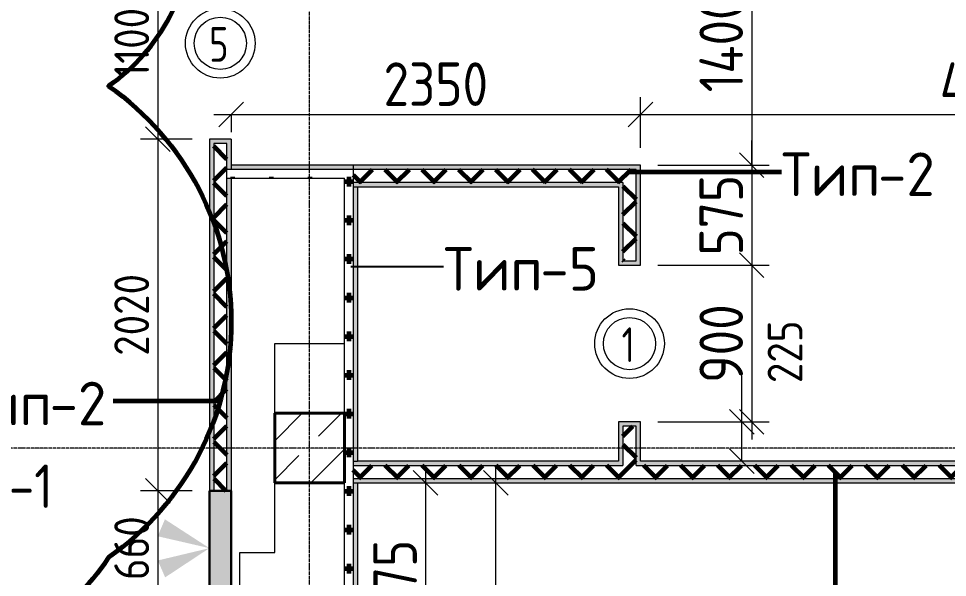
# Model space of a CAD drawing. Header units: millimetres. Extents: x -60946 to 138510, y -262288 to 24501.
# Drawn here: x -10862 to -5528, y -184567 to -181356 of the extents above; entities that cross this region are included whole.
import ezdxf

# ---------------------------------------------------------------- set-up
doc = ezdxf.new("R2010")
doc.units = ezdxf.units.MM
doc.linetypes.add('ADSK_Линия сетки', pattern=[25, 20, -2.5, 0, -2.5])
doc.linetypes.add('ADSK_Невидимые', pattern=[5, 3, -2])
for name, color, linetype, lineweight in [('2)Тип-2', 3, 'Continuous', 60), ('2)Тип-3', 7, 'Continuous', 60), ('2)Тип-5', 1, 'Continuous', 60), ('Марки', 7, 'Continuous', 20), ('Марки дверей', 7, 'Continuous', 20), ('Несущие колонны', 7, 'Continuous', 18), ('Обобщенные модели', 7, 'ADSK_Невидимые', 18), ('Оси', 7, 'Continuous', 9), ('Перекрытие', 7, 'Continuous', 18), ('Размеры', 7, 'Continuous', 9), ('Стены внутренние', 7, 'Continuous', 18), ('Стены штриховка', 7, 'Continuous', 9), ('Узлы', 7, 'Continuous', 18)]:
    doc.layers.add(name, color=color, linetype=linetype, lineweight=lineweight)
doc.styles.add('GOST Common_2', font='', dxfattribs={"width": 0.9, "height": 250})
doc.styles.add('GOST Common_3', font='', dxfattribs={"width": 0.9, "height": 200})
doc.styles.add('GOST Common_4', font='', dxfattribs={"height": 250})
doc.styles.add('GOST Common_B', font='', dxfattribs={"width": 0.8, "height": 200})
doc.styles.get('GOST Common_2').set_extended_font_data('GOST Common')
doc.styles.get('GOST Common_3').set_extended_font_data('GOST Common')
doc.styles.get('GOST Common_4').set_extended_font_data('GOST Common')
doc.styles.get('GOST Common_B').set_extended_font_data('GOST Common', bold=True)
doc.dimstyles.new('ADSK_Основной_2_0', dxfattribs={"dimscale": 304.8, "dimtxt": 201.142999, "dimasz": 0.463911, "dimexe": 0.328084, "dimexo": 0.328084, "dimgap": 0.164042, "dimtad": 1, "dimdec": 3, "dimrnd": 0.001, "dimdsep": 46, "dimtxsty": 'GOST Common_3', "dimblk1": 'OBLIQUE', "dimblk2": 'OBLIQUE', "dimsah": 1, "dimcen": 0.09, "dimdle": 0.328084, "dimazin": 2, "dimtfac": 1, "dimtdec": 4, "dimtix": 1, "dimtmove": 0, "dimatfit": 3, "dimfxl": 1, "dimtvp": 1, "dimtolj": 1, "dimtzin": 0, "dimlwd": 20, "dimlwe": 20, "dimarcsym": 2})
doc.dimstyles.new('ADSK_Основной_2_0_2', dxfattribs={"dimscale": 304.8, "dimtxt": 201.142999, "dimasz": 0.463911, "dimexe": 0.328084, "dimexo": 0.328084, "dimgap": 0.164042, "dimtad": 1, "dimdec": 3, "dimrnd": 0.001, "dimdsep": 46, "dimtxsty": 'GOST Common_3', "dimblk1": 'OBLIQUE', "dimblk2": 'OBLIQUE', "dimsah": 1, "dimcen": 0.09, "dimdle": 0.328084, "dimazin": 2, "dimtfac": 1, "dimtdec": 4, "dimtix": 1, "dimtmove": 0, "dimatfit": 3, "dimfxl": 1, "dimtvp": 1, "dimtolj": 1, "dimtzin": 0, "dimlwd": 20, "dimlwe": 20, "dimarcsym": 2})
doc.dimstyles.new('ADSK_Основной_2_0_3', dxfattribs={"dimscale": 304.8, "dimtxt": 201.142999, "dimasz": 0.463911, "dimexe": 0.328084, "dimexo": 0.328084, "dimgap": 0.164042, "dimtad": 1, "dimdec": 3, "dimrnd": 0.001, "dimdsep": 46, "dimtxsty": 'GOST Common_2', "dimblk1": 'OBLIQUE', "dimblk2": 'OBLIQUE', "dimsah": 1, "dimcen": 0.09, "dimdle": 0.328084, "dimazin": 2, "dimtfac": 1, "dimtdec": 4, "dimtix": 1, "dimtmove": 0, "dimatfit": 3, "dimfxl": 1, "dimtvp": 1, "dimtolj": 1, "dimtzin": 0, "dimlwd": 20, "dimlwe": 20, "dimarcsym": 2})
pattern_1 = [(45, (9.36, -198628.46), (-106.066, 106.066), []), (135, (9.36, -198628.46), (-106.066, -106.066), [])]
pattern_2 = [(0, (9.36, -198628.46), (111.125, 111.125), [55.562, -166.688]), (90, (37.14, -198656.24), (-111.125, 111.125), [55.562, -166.688])]

# ---------------------------------------------------------------- blocks, each defined once
blk = doc.blocks.new('ADSK_КолоннаЖБ_Прямоугольная - 400x400 мм-1807142-Кладочный план 4-го этажа')
at = {"layer": 'Несущие колонны', "lineweight": 40}
for p, q in [((-200, 200), (200, 200)), ((-200, -200), (-200, 200)), ((200, 200), (200, -200)), ((200, -200), (-200, -200))]:
    blk.add_line(p, q, dxfattribs=at)
blk = doc.blocks.new('ADSK_ОбобщеннаяМодель_ОтверстиеПрямоугольное_вСтене - О-1_ОВ_660х1260-4085612-Кладочный план 4-го этажа')
at = {"layer": 'Обобщенные модели'}
blk.add_hatch(color=256, dxfattribs=at).paths.add_polyline_path([(450.3, 62.5), (-209.7, 62.5), (-209.7, -62.5), (450.3, -62.5)])
at = {"layer": 'Узлы', "lineweight": 30}
for p, q in [((-209.7, -62.5), (-209.7, 62.5)), ((-209.7, 62.5), (450.3, 62.5)), ((450.3, 62.5), (450.3, -62.5)), ((450.3, -62.5), (-209.7, -62.5))]:
    blk.add_line(p, q, dxfattribs=at)
blk = doc.blocks.new('_Oblique')
at = {"color": 0, "linetype": 'ByBlock', "lineweight": -2}
blk.add_line((-0.5, -0.5), (0.5, 0.5), dxfattribs=at)
blk = doc.blocks.new('*D6178')
at = {"layer": 'Defpoints', "color": 0, "transparency": 16777216}
for p in [(-9765.6, -180948.5), (-10061.9, -182048.5), (-9765.6, -182048.5)]:
    blk.add_point(p, dxfattribs=at)
at = {"layer": 'Размеры', "color": 0, "lineweight": 20, "transparency": 16777216}
for p, q in [((-10061.9, -180848.5), (-10061.9, -182148.5)), ((-9865.6, -180948.5), (-10161.9, -180948.5)), ((-9865.6, -182048.5), (-10161.9, -182048.5))]:
    blk.add_line(p, q, dxfattribs=at)
at = {"layer": 'Размеры', "color": 0, "lineweight": 20, "transparency": 16777216, "xscale": 141.4, "yscale": 141.4, "zscale": 141.4}
for p, rotation in [((-10061.9, -180948.5), 90), ((-10061.9, -182048.5), 270)]:
    blk.add_blockref('_Oblique', p, dxfattribs=dict(at, rotation=rotation))
at = {"layer": 'Размеры', "color": 0, "lineweight": 9, "transparency": 16777216, "insert": (-10211.9, -181498.5), "char_height": 200, "width": 515.472, "attachment_point": 5, "rotation": 90, "style": 'GOST Common_3'}
blk.add_mtext('\\A1;1100', dxfattribs=at)
blk = doc.blocks.new('*D6179')
at = {"layer": 'Defpoints', "color": 0, "transparency": 16777216}
for p in [(-9765.6, -182048.5), (-10061.9, -184068.5), (-9765.6, -184068.5)]:
    blk.add_point(p, dxfattribs=at)
at = {"layer": 'Размеры', "color": 0, "lineweight": 20, "transparency": 16777216}
for p, q in [((-10061.9, -181948.5), (-10061.9, -184168.5)), ((-9865.6, -182048.5), (-10161.9, -182048.5)), ((-9865.6, -184068.5), (-10161.9, -184068.5))]:
    blk.add_line(p, q, dxfattribs=at)
at = {"layer": 'Размеры', "color": 0, "lineweight": 20, "transparency": 16777216, "xscale": 141.4, "yscale": 141.4, "zscale": 141.4}
for p, rotation in [((-10061.9, -182048.5), 90), ((-10061.9, -184068.5), 270)]:
    blk.add_blockref('_Oblique', p, dxfattribs=dict(at, rotation=rotation))
at = {"layer": 'Размеры', "color": 0, "lineweight": 9, "transparency": 16777216, "insert": (-10211.9, -183058.5), "char_height": 200, "width": 605.475, "attachment_point": 5, "rotation": 90, "style": 'GOST Common_3'}
blk.add_mtext('\\A1;2020', dxfattribs=at)
blk = doc.blocks.new('*D6180')
at = {"layer": 'Defpoints', "color": 0, "transparency": 16777216}
for p in [(-9765.6, -184068.5), (-10061.9, -184728.5), (-9765.6, -184728.5)]:
    blk.add_point(p, dxfattribs=at)
at = {"layer": 'Размеры', "color": 0, "lineweight": 20, "transparency": 16777216}
for p, q in [((-10061.9, -183968.5), (-10061.9, -184828.5)), ((-9865.6, -184068.5), (-10161.9, -184068.5)), ((-9865.6, -184728.5), (-10161.9, -184728.5))]:
    blk.add_line(p, q, dxfattribs=at)
at = {"layer": 'Размеры', "color": 0, "lineweight": 20, "transparency": 16777216, "xscale": 141.4, "yscale": 141.4, "zscale": 141.4}
for p, rotation in [((-10061.9, -184068.5), 90), ((-10061.9, -184728.5), 270)]:
    blk.add_blockref('_Oblique', p, dxfattribs=dict(at, rotation=rotation))
at = {"layer": 'Размеры', "color": 0, "lineweight": 9, "transparency": 16777216, "insert": (-10211.9, -184398.5), "char_height": 200, "width": 454.106, "attachment_point": 5, "rotation": 90, "style": 'GOST Common_3'}
blk.add_mtext('\\A1;660', dxfattribs=at)
blk = doc.blocks.new('*D6433')
at = {"layer": 'Defpoints', "color": 0, "transparency": 16777216}
for p in [(-9640.6, -181808.1), (-7290.6, -181908.1), (-7290.6, -182198.5)]:
    blk.add_point(p, dxfattribs=at)
at = {"layer": 'Размеры', "color": 0, "lineweight": 20, "transparency": 16777216}
for p, q in [((-7290.6, -182098.5), (-7290.6, -181808.1)), ((-9740.6, -181908.1), (-7190.6, -181908.1)), ((-9640.6, -181908.1), (-9640.6, -182008.1))]:
    blk.add_line(p, q, dxfattribs=at)
at = {"layer": 'Размеры', "color": 0, "lineweight": 20, "transparency": 16777216, "xscale": 141.4, "yscale": 141.4, "zscale": 141.4, "rotation": 180}
blk.add_blockref('_Oblique', (-9640.6, -181908.1), dxfattribs=at)
at = {"layer": 'Размеры', "color": 0, "lineweight": 20, "transparency": 16777216, "xscale": 141.4, "yscale": 141.4, "zscale": 141.4}
blk.add_blockref('_Oblique', (-7290.6, -181908.1), dxfattribs=at)
at = {"layer": 'Размеры', "color": 0, "lineweight": 9, "transparency": 16777216, "insert": (-8465.6, -181733.1), "char_height": 250, "width": 605.475, "attachment_point": 5, "style": 'GOST Common_2'}
blk.add_mtext('\\A1;2350', dxfattribs=at)
blk = doc.blocks.new('*D6434')
at = {"layer": 'Defpoints', "color": 0, "transparency": 16777216}
for p in [(-3240.6, -181808.1), (-3240.6, -181908.1), (-7290.6, -182198.5)]:
    blk.add_point(p, dxfattribs=at)
at = {"layer": 'Размеры', "color": 0, "lineweight": 20, "transparency": 16777216}
for p, q in [((-7290.6, -182098.5), (-7290.6, -181808.1)), ((-7390.6, -181908.1), (-3140.6, -181908.1)), ((-3240.6, -181908.1), (-3240.6, -182008.1))]:
    blk.add_line(p, q, dxfattribs=at)
at = {"layer": 'Размеры', "color": 0, "lineweight": 20, "transparency": 16777216, "xscale": 141.4, "yscale": 141.4, "zscale": 141.4, "rotation": 180}
blk.add_blockref('_Oblique', (-7290.6, -181908.1), dxfattribs=at)
at = {"layer": 'Размеры', "color": 0, "lineweight": 20, "transparency": 16777216, "xscale": 141.4, "yscale": 141.4, "zscale": 141.4}
blk.add_blockref('_Oblique', (-3240.6, -181908.1), dxfattribs=at)
at = {"layer": 'Размеры', "color": 0, "lineweight": 9, "transparency": 16777216, "insert": (-5265.6, -181733.1), "char_height": 250, "width": 625.93, "attachment_point": 5, "style": 'GOST Common_2'}
blk.add_mtext('\\A1;4050', dxfattribs=at)
blk = doc.blocks.new('*D6435')
at = {"layer": 'Defpoints', "color": 0, "transparency": 16777216}
for p in [(-6551.6, -180798.5), (-7290.6, -182198.5), (-6651.6, -182198.5)]:
    blk.add_point(p, dxfattribs=at)
at = {"layer": 'Размеры', "color": 0, "lineweight": 20, "transparency": 16777216}
for p, q in [((-6651.6, -180698.5), (-6651.6, -182298.5)), ((-6651.6, -180798.5), (-6751.6, -180798.5)), ((-7190.6, -182198.5), (-6551.6, -182198.5))]:
    blk.add_line(p, q, dxfattribs=at)
at = {"layer": 'Размеры', "color": 0, "lineweight": 20, "transparency": 16777216, "xscale": 141.4, "yscale": 141.4, "zscale": 141.4}
for p, rotation in [((-6651.6, -180798.5), 90), ((-6651.6, -182198.5), 270)]:
    blk.add_blockref('_Oblique', p, dxfattribs=dict(at, rotation=rotation))
at = {"layer": 'Размеры', "color": 0, "lineweight": 9, "transparency": 16777216, "insert": (-6826.6, -181498.5), "char_height": 250, "width": 580.928, "attachment_point": 5, "rotation": 90, "style": 'GOST Common_2'}
blk.add_mtext('\\A1;1400', dxfattribs=at)
blk = doc.blocks.new('*D6436')
at = {"layer": 'Defpoints', "color": 0, "transparency": 16777216}
for p in [(-7290.6, -182198.5), (-7290.6, -182773.5), (-6651.6, -182773.5)]:
    blk.add_point(p, dxfattribs=at)
at = {"layer": 'Размеры', "color": 0, "lineweight": 20, "transparency": 16777216}
for p, q in [((-6651.6, -182198.5), (-6651.6, -182057.1)), ((-7190.6, -182198.5), (-6551.6, -182198.5)), ((-6651.6, -182198.5), (-6651.6, -182773.5)), ((-7190.6, -182773.5), (-6551.6, -182773.5)), ((-6651.6, -182773.5), (-6651.6, -182914.9))]:
    blk.add_line(p, q, dxfattribs=at)
at = {"layer": 'Размеры', "color": 0, "lineweight": 20, "transparency": 16777216, "xscale": 141.4, "yscale": 141.4, "zscale": 141.4}
for p, rotation in [((-6651.6, -182198.5), 270), ((-6651.6, -182773.5), 90)]:
    blk.add_blockref('_Oblique', p, dxfattribs=dict(at, rotation=rotation))
at = {"layer": 'Размеры', "color": 0, "lineweight": 9, "transparency": 16777216, "insert": (-6826.6, -182486), "char_height": 250, "width": 454.106, "attachment_point": 5, "rotation": 90, "style": 'GOST Common_2'}
blk.add_mtext('\\A1;575', dxfattribs=at)
blk = doc.blocks.new('*D6208')
at = {"layer": 'Defpoints', "color": 0, "transparency": 16777216}
for p in [(-7290.6, -182773.5), (-7290.6, -183673.5), (-6651.6, -183673.5)]:
    blk.add_point(p, dxfattribs=at)
at = {"layer": 'Размеры', "color": 0, "lineweight": 20, "transparency": 16777216}
for p, q in [((-6651.6, -182673.5), (-6651.6, -183773.5)), ((-7190.6, -182773.5), (-6551.6, -182773.5)), ((-7190.6, -183673.5), (-6551.6, -183673.5))]:
    blk.add_line(p, q, dxfattribs=at)
at = {"layer": 'Размеры', "color": 0, "lineweight": 20, "transparency": 16777216, "xscale": 141.4, "yscale": 141.4, "zscale": 141.4}
for p, rotation in [((-6651.6, -182773.5), 90), ((-6651.6, -183673.5), 270)]:
    blk.add_blockref('_Oblique', p, dxfattribs=dict(at, rotation=rotation))
at = {"layer": 'Размеры', "color": 0, "lineweight": 9, "transparency": 16777216, "insert": (-6826.6, -183223.5), "char_height": 250, "width": 454.106, "attachment_point": 5, "rotation": 90, "style": 'GOST Common_2'}
blk.add_mtext('\\A1;900', dxfattribs=at)
blk = doc.blocks.new('*D6209')
at = {"layer": 'Defpoints', "color": 0, "transparency": 16777216}
for p in [(-7290.6, -183673.5), (-6708.2, -183898.5), (-6551.6, -183898.5)]:
    blk.add_point(p, dxfattribs=at)
at = {"layer": 'Размеры', "color": 0, "lineweight": 20, "transparency": 16777216}
for p, q in [((-6708.2, -183673.5), (-6708.2, -183406.7)), ((-6708.2, -183898.5), (-6708.2, -183573.5)), ((-7190.6, -183673.5), (-6608.2, -183673.5)), ((-6651.6, -183898.5), (-6808.2, -183898.5))]:
    blk.add_line(p, q, dxfattribs=at)
at = {"layer": 'Размеры', "color": 0, "lineweight": 20, "transparency": 16777216, "xscale": 141.4, "yscale": 141.4, "zscale": 141.4}
for p, rotation in [((-6708.2, -183673.5), 90), ((-6708.2, -183898.5), 270)]:
    blk.add_blockref('_Oblique', p, dxfattribs=dict(at, rotation=rotation))
at = {"layer": 'Размеры', "color": 0, "lineweight": 9, "transparency": 16777216, "insert": (-6560.1, -183450.5), "char_height": 200, "width": 454.106, "attachment_point": 1, "rotation": 90, "line_spacing_factor": 1.022761, "style": 'GOST Common_3'}
blk.add_mtext('\\A1;225', dxfattribs=at)
blk = doc.blocks.new('*D6213')
at = {"layer": 'Defpoints', "color": 0, "transparency": 16777216}
for p in [(-8221.4, -184023.5), (-8121.4, -184023.5), (-8915.6, -186643.5)]:
    blk.add_point(p, dxfattribs=at)
at = {"layer": 'Размеры', "color": 0, "lineweight": 20, "transparency": 16777216}
for p, q in [((-8121.4, -186743.5), (-8121.4, -183923.5)), ((-8121.4, -184023.5), (-8021.4, -184023.5)), ((-8815.6, -186643.5), (-8021.4, -186643.5))]:
    blk.add_line(p, q, dxfattribs=at)
at = {"layer": 'Размеры', "color": 0, "lineweight": 20, "transparency": 16777216, "xscale": 141.4, "yscale": 141.4, "zscale": 141.4}
for p, rotation in [((-8121.4, -184023.5), 90), ((-8121.4, -186643.5), 270)]:
    blk.add_blockref('_Oblique', p, dxfattribs=dict(at, rotation=rotation))
at = {"layer": 'Размеры', "color": 0, "lineweight": 9, "transparency": 16777216, "insert": (-8296.4, -185333.5), "char_height": 250, "width": 605.475, "attachment_point": 5, "rotation": 90, "style": 'GOST Common_2'}
blk.add_mtext('\\A1;2620', dxfattribs=at)
blk = doc.blocks.new('*D6224')
at = {"layer": 'Defpoints', "color": 0, "transparency": 16777216}
for p in [(-8990.6, -184023.5), (-9005.6, -185198.5), (-8524.3, -185198.5)]:
    blk.add_point(p, dxfattribs=at)
at = {"layer": 'Размеры', "color": 0, "lineweight": 20, "transparency": 16777216}
for p, q in [((-8524.3, -183923.5), (-8524.3, -185298.5)), ((-8890.6, -184023.5), (-8424.3, -184023.5)), ((-8905.6, -185198.5), (-8424.3, -185198.5))]:
    blk.add_line(p, q, dxfattribs=at)
at = {"layer": 'Размеры', "color": 0, "lineweight": 20, "transparency": 16777216, "xscale": 141.4, "yscale": 141.4, "zscale": 141.4}
for p, rotation in [((-8524.3, -184023.5), 90), ((-8524.3, -185198.5), 270)]:
    blk.add_blockref('_Oblique', p, dxfattribs=dict(at, rotation=rotation))
at = {"layer": 'Размеры', "color": 0, "lineweight": 9, "transparency": 16777216, "insert": (-8699.3, -184611), "char_height": 250, "width": 515.472, "attachment_point": 5, "rotation": 90, "style": 'GOST Common_2'}
blk.add_mtext('\\A1;1175', dxfattribs=at)
blk = doc.blocks.new('М_двери1 - Марка экземпляра 2-3719212-Кладочный план 4-го этажа')
at = {"layer": 'Марки дверей'}
for radius in [2, 1.5]:
    blk.add_circle((0, 0), radius, dxfattribs=at)

msp = doc.modelspace()

# ---------------------------------------------------------------- hatches: boundary and pattern name
at = {"layer": '2)Тип-2'}
h = msp.add_hatch(color=256, dxfattribs=at)
h.paths.add_polyline_path([(-9740.6385, -195798.4914), (-9740.6385, -194748.4914), (-9765.6385, -194748.4914), (-9765.6385, -195798.4914)])
h.paths.add_polyline_path([(-9765.6385, -193648.4914), (-9740.6385, -193648.4914), (-9740.6385, -191623.4914), (-9765.6385, -191623.4914), (-9765.6385, -192270.5967)])
h.paths.add_polyline_path([(-9740.6385, -190523.4914), (-9740.6385, -187868.4914), (-9765.6385, -187868.4914), (-9765.6385, -190523.4914)])
h.paths.add_polyline_path([(-9740.6385, -186718.4914), (-9740.6385, -186563.4914), (-9765.6385, -186563.4914), (-9765.6385, -186718.4914)])
h.paths.add_polyline_path([(-9740.6385, -186013.4914), (-9740.6385, -185873.4914), (-9765.6385, -185873.4914), (-9765.6385, -186013.4914)])
h.paths.add_polyline_path([(-9740.6385, -185223.4914), (-9740.6385, -184728.4914), (-9765.6385, -184728.4914), (-9765.6385, -185223.4914)])
h.paths.add_polyline_path([(-9740.6385, -184068.4914), (-9740.6385, -182073.4914), (-9765.6385, -182073.4914), (-9765.6385, -184068.4914)])
h.paths.add_polyline_path([(-9765.6385, -180923.4914), (-9740.6385, -180923.4914), (-9740.6385, -177048.4914), (-9765.6385, -177048.4914), (-9765.6385, -179571.0407)])
h.paths.add_polyline_path([(-9765.6385, -175798.4914), (-9740.6385, -175798.4914), (-9740.6385, -174873.4914), (-9765.6385, -174873.4914), (-9765.6385, -175337.8553)])
h = msp.add_hatch(color=256, dxfattribs=at)
h.paths.add_polyline_path([(-9640.6385, -195698.4914), (-9640.6385, -195073.4914), (-9665.6385, -195073.4914), (-9665.6385, -195698.4914)])
h.paths.add_polyline_path([(-9665.6385, -195023.4914), (-9640.6385, -195023.4914), (-9640.6385, -194723.4914), (-9765.6385, -194723.4914), (-9765.6385, -194748.4914), (-9665.6385, -194748.4914)])
h.paths.add_polyline_path([(-9640.6385, -193673.4914), (-9640.6385, -192448.4914), (-9665.6385, -192448.4914), (-9665.6385, -193648.4914), (-9765.6385, -193648.4914), (-9765.6385, -193673.4914)])
h.paths.add_polyline_path([(-9665.6385, -192373.4914), (-9640.6385, -192373.4914), (-9640.6385, -191598.4914), (-9765.6385, -191598.4914), (-9765.6385, -191623.4914), (-9665.6385, -191623.4914), (-9665.6385, -192270.5967)])
h.paths.add_polyline_path([(-9765.6385, -190548.4914), (-9640.6385, -190548.4914), (-9640.6385, -189473.4914), (-9665.6385, -189473.4914), (-9665.6385, -190523.4914), (-9765.6385, -190523.4914)])
h.paths.add_polyline_path([(-9665.6385, -189423.4914), (-9640.6385, -189423.4914), (-9640.6385, -189123.4914), (-9665.6385, -189123.4914)])
h.paths.add_polyline_path([(-9640.6385, -189048.4914), (-9640.6385, -188018.4914), (-9665.6385, -188018.4914), (-9665.6385, -189048.4914)])
h.paths.add_polyline_path([(-9665.6385, -187968.4914), (-9640.6385, -187968.4914), (-9640.6385, -187843.4914), (-9765.6385, -187843.4914), (-9765.6385, -187868.4914), (-9665.6385, -187868.4914)])
h.paths.add_polyline_path([(-9640.6385, -186743.4914), (-9640.6385, -186618.4914), (-9665.6385, -186618.4914), (-9665.6385, -186718.4914), (-9765.6385, -186718.4914), (-9765.6385, -186743.4914)])
h.paths.add_polyline_path([(-9665.6385, -186568.4914), (-9640.6385, -186568.4914), (-9640.6385, -186538.4914), (-9765.6385, -186538.4914), (-9765.6385, -186563.4914), (-9665.6385, -186563.4914)])
h.paths.add_polyline_path([(-9765.6385, -186038.4914), (-9640.6385, -186038.4914), (-9640.6385, -185963.4914), (-9665.6385, -185963.4914), (-9665.6385, -186013.4914), (-9765.6385, -186013.4914)])
h.paths.add_polyline_path([(-9640.6385, -185913.4914), (-9640.6385, -185848.4914), (-9765.6385, -185848.4914), (-9765.6385, -185873.4914), (-9665.6385, -185873.4914), (-9665.6385, -185913.4914)])
h.paths.add_polyline_path([(-9640.6385, -185248.4914), (-9640.6385, -185173.4914), (-9665.6385, -185173.4914), (-9665.6385, -185223.4914), (-9765.6385, -185223.4914), (-9765.6385, -185248.4914)])
h.paths.add_polyline_path([(-9640.6385, -185123.4914), (-9640.6385, -184728.4914), (-9665.6385, -184728.4914), (-9665.6385, -185123.4914)])
h.paths.add_polyline_path([(-9665.6385, -184068.4914), (-9640.6385, -184068.4914), (-9640.6385, -182273.4914), (-9665.6385, -182273.4914), (-9665.6385, -183804.226)])
h.paths.add_polyline_path([(-9640.6385, -182223.4914), (-9640.6385, -182048.4914), (-9765.6385, -182048.4914), (-9765.6385, -182073.4914), (-9665.6385, -182073.4914), (-9665.6385, -182223.4914)])
h.paths.add_polyline_path([(-9765.6385, -180948.4914), (-9640.6385, -180948.4914), (-9640.6385, -180773.4914), (-9665.6385, -180773.4914), (-9665.6385, -180923.4914), (-9765.6385, -180923.4914)])
h.paths.add_polyline_path([(-9665.6385, -180723.4914), (-9640.6385, -180723.4914), (-9640.6385, -177223.4914), (-9665.6385, -177223.4914), (-9665.6385, -179571.0407)])
h.paths.add_polyline_path([(-9665.6385, -177173.4914), (-9640.6385, -177173.4914), (-9640.6385, -177023.4914), (-9765.6385, -177023.4914), (-9765.6385, -177048.4914), (-9665.6385, -177048.4914)])
h.paths.add_polyline_path([(-9765.6385, -175823.4914), (-9640.6385, -175823.4914), (-9640.6385, -175673.4914), (-9665.6385, -175673.4914), (-9665.6385, -175798.4914), (-9765.6385, -175798.4914)])
h.paths.add_polyline_path([(-9640.6385, -175623.4914), (-9640.6385, -174873.4914), (-9665.6385, -174873.4914), (-9665.6385, -175623.4914)])
h = msp.add_hatch(dxfattribs=at)
h.set_pattern_fill('FP_4', color=256, style=0, pattern_type=2)
h.set_pattern_definition(pattern_1)
h.paths.add_polyline_path([(-9740.6385, -195773.4914), (-9665.6385, -195773.4914), (-9665.6385, -194748.4914), (-9740.6385, -194748.4914), (-9740.6385, -195092.7203)])
h.paths.add_polyline_path([(-9665.6385, -193648.4914), (-9665.6385, -191623.4914), (-9740.6385, -191623.4914), (-9740.6385, -193648.4914)])
h.paths.add_polyline_path([(-9740.6385, -190523.4914), (-9665.6385, -190523.4914), (-9665.6385, -187868.4914), (-9740.6385, -187868.4914), (-9740.6385, -189448.4731)])
h.paths.add_polyline_path([(-9740.6385, -186718.4914), (-9665.6385, -186718.4914), (-9665.6385, -186563.4914), (-9740.6385, -186563.4914), (-9740.6385, -186626.3496)])
h.paths.add_polyline_path([(-9665.6385, -186013.4914), (-9665.6385, -185873.4914), (-9740.6385, -185873.4914), (-9740.6385, -186013.4914)])
h.paths.add_polyline_path([(-9665.6385, -185223.4914), (-9665.6385, -184728.4914), (-9740.6385, -184728.4914), (-9740.6385, -185223.4914)])
h.paths.add_polyline_path([(-9740.6385, -184068.4914), (-9665.6385, -184068.4914), (-9665.6385, -182073.4914), (-9740.6385, -182073.4914), (-9740.6385, -183804.226)])
h.paths.add_polyline_path([(-9740.6385, -180923.4914), (-9665.6385, -180923.4914), (-9665.6385, -177048.4914), (-9740.6385, -177048.4914), (-9740.6385, -179571.0407)])
h.paths.add_polyline_path([(-9665.6385, -175798.4914), (-9665.6385, -174873.4914), (-9740.6385, -174873.4914), (-9740.6385, -175798.4914)])
for points in [[(-7290.6385, -182223.4914), (-7290.6385, -182198.4914), (-8940.6385, -182198.4914), (-8940.6385, -182223.4914), (-7315.6385, -182223.4914)], [(-8940.6385, -182323.4914), (-7390.6385, -182323.4914), (-7390.6385, -182298.4914), (-8940.6385, -182298.4914)], [(-3390.6385, -184023.4914), (-3390.6385, -183923.4914), (-3415.6385, -183923.4914), (-3415.6385, -183998.4914), (-8940.6385, -183998.4914), (-8940.6385, -184023.4914), (-6605.294, -184023.4914)]]:
    msp.add_hatch(color=256, dxfattribs=at).paths.add_polyline_path(points)
h = msp.add_hatch(dxfattribs=at)
h.set_pattern_fill('FP_4', color=256, style=0, pattern_type=2)
h.set_pattern_definition(pattern_1)
h.paths.add_polyline_path([(-8915.6385, -182298.4914), (-7315.6385, -182298.4914), (-7315.6385, -182223.4914), (-8940.6385, -182223.4914), (-8940.6385, -182298.4914)])
h = msp.add_hatch(color=256, dxfattribs=at)
h.paths.add_polyline_path([(-7315.6385, -183898.4914), (-7290.6385, -183898.4914), (-7290.6385, -183698.4914), (-7315.6385, -183698.4914), (-7315.6385, -183804.226)])
h.paths.add_polyline_path([(-7315.6385, -182748.4914), (-7290.6385, -182748.4914), (-7290.6385, -182223.4914), (-7315.6385, -182223.4914), (-7315.6385, -182323.4914)])
h = msp.add_hatch(dxfattribs=at)
h.set_pattern_fill('FP_4', color=256, style=0, pattern_type=2)
h.set_pattern_definition(pattern_1)
h.paths.add_polyline_path([(-7315.6385, -183923.4914), (-7315.6385, -183698.4914), (-7390.6385, -183698.4914), (-7390.6385, -183923.4914)])
h.paths.add_polyline_path([(-7315.6385, -182748.4914), (-7315.6385, -182298.4914), (-7390.6385, -182298.4914), (-7390.6385, -182748.4914)])
h = msp.add_hatch(color=256, dxfattribs=at)
h.paths.add_polyline_path([(-7390.6385, -183898.4914), (-7390.6385, -183698.4914), (-7290.6385, -183698.4914), (-7290.6385, -183673.4914), (-7415.6385, -183673.4914), (-7415.6385, -183898.4914)])
h.paths.add_polyline_path([(-7290.6385, -182773.4914), (-7290.6385, -182748.4914), (-7390.6385, -182748.4914), (-7390.6385, -182323.4914), (-7415.6385, -182323.4914), (-7415.6385, -182773.4914)])
h = msp.add_hatch(color=256, dxfattribs=at)
h.paths.add_polyline_path([(-3415.6385, -183923.4914), (-3390.6385, -183923.4914), (-3390.6385, -183898.4914), (-7315.6385, -183898.4914), (-7315.6385, -183923.4914), (-6605.294, -183923.4914)])
h.paths.add_polyline_path([(-8915.6385, -183923.4914), (-7390.6385, -183923.4914), (-7390.6385, -183898.4914), (-8940.6385, -183898.4914), (-8940.6385, -183923.4914)])
h = msp.add_hatch(dxfattribs=at)
h.set_pattern_fill('FP_4', color=256, style=0, pattern_type=2)
h.set_pattern_definition(pattern_1)
h.paths.add_polyline_path([(-3415.6385, -183998.4914), (-3415.6385, -183923.4914), (-8940.6385, -183923.4914), (-8940.6385, -183998.4914), (-6605.294, -183998.4914)])
at = {"layer": '2)Тип-5', "true_color": 0xd50000}
msp.add_hatch(color=12, dxfattribs=at).paths.add_polyline_path([(-9640.6385, -182223.4914), (-8940.6385, -182223.4914), (-8940.6385, -182198.4914), (-9640.6385, -182198.4914)])
h = msp.add_hatch(dxfattribs=at)
h.set_pattern_fill('FP_7', color=12, style=0, pattern_type=2)
h.set_pattern_definition(pattern_2)
h.paths.add_polyline_path([(-8990.6385, -182273.4914), (-8990.6385, -182223.4914), (-9665.6385, -182223.4914), (-9665.6385, -182273.4914), (-9080.4185, -182273.4914)])
h = msp.add_hatch(dxfattribs=at)
h.set_pattern_fill('FP_7', color=12, style=0, pattern_type=2)
h.set_pattern_definition(pattern_2)
h.paths.add_polyline_path([(-8990.6385, -185123.4914), (-8940.6385, -185123.4914), (-8940.6385, -182223.4914), (-8990.6385, -182223.4914), (-8990.6385, -184509.7569)])
h = msp.add_hatch(color=12, dxfattribs=at)
h.paths.add_polyline_path([(-8915.6385, -185123.4914), (-8915.6385, -184023.4914), (-8940.6385, -184023.4914), (-8940.6385, -185123.4914)])
h.paths.add_polyline_path([(-8940.6385, -183898.4914), (-8915.6385, -183898.4914), (-8915.6385, -182323.4914), (-8940.6385, -182323.4914), (-8940.6385, -183804.226)])
at = {"layer": 'Марки'}
for points in [[(-9765.6385, -184398.4914), (-10021.227, -184232.7425), (-10062.5026, -184330.1548)], [(-9765.6385, -184398.4914), (-10061.9317, -184469.2623), (-10019.858, -184566.3325)]]:
    msp.add_hatch(color=256, dxfattribs=at).paths.add_polyline_path(points)
at = {"layer": 'Несущие колонны', "lineweight": 9}
h = msp.add_hatch(dxfattribs=at)
h.set_pattern_fill('FP_1', color=256, style=0, pattern_type=2)
h.set_pattern_definition([(45, (9.36, -198628.46), (-224.5064, 224.5064), []), (45, (233.87, -198628.46), (-224.5064, 224.5064), [396.875, -79.375, 3.353, -76.022])])
h.paths.add_polyline_path([(-9080.4185, -184023.4914), (-8990.6385, -184023.4914), (-8990.6385, -183623.4914), (-9390.6385, -183623.4914), (-9390.6385, -184023.4914)])

# ---------------------------------------------------------------- linework, layer by layer
at = {"layer": '2)Тип-2'}
for p, q in [((-7353.1385, -182236.4341), (-6481.2311, -182236.4341)), ((-9703.1385, -183553.4376), (-10318.8704, -183553.4376)), ((-6171.2311, -183960.9914), (-6171.2311, -184760.2069))]:
    msp.add_line(p, q, dxfattribs=at)
at = {"layer": '2)Тип-3', "color": 5}
msp.add_lwpolyline([(-17003.4765, -184522.0521, -0.52056705), (-17003.4765, -181986.966, -0.52056705), (-17003.4765, -180421.8809, -0.52056705), (-17003.4765, -178961.3969, -0.52056705), (-15483.9026, -178511.0533, -0.52056705), (-12812.4792, -178511.0533, -0.52056705), (-10437.8945, -178511.0533, -0.52056705), (-10344.504, -179918.8617, -0.52056705), (-10344.504, -181744.4978, -0.52056705), (-10344.504, -184451.9191, -0.52056705), (-12410.3345, -184522.0521, -0.52056705), (-14916.2912, -184522.0521, -0.52056705)], format="xyb", close=True, dxfattribs=at)
at = {"layer": '2)Тип-5', "lineweight": 25}
msp.add_line((-8953.1385, -182779.9199), (-8420.6335, -182779.9199), dxfattribs=at)
at = {"layer": 'Несущие колонны', "lineweight": 9}
for p, q in [((-8990.6385, -183623.4914), (-9390.6385, -183623.4914)), ((-9390.6385, -183623.4914), (-9390.6385, -184023.4914)), ((-8990.6385, -184023.4914), (-8990.6385, -183623.4914)), ((-9390.6385, -184023.4914), (-8990.6385, -184023.4914))]:
    msp.add_line(p, q, dxfattribs=at)
at = {"layer": 'Оси', "linetype": 'ADSK_Линия сетки', "lineweight": 5}
for p, q in [((-9190.6385, -209602.3427), (-9190.6385, -174127.5463)), ((-2488.0423, -183823.4914), (-25230.7352, -183823.4914))]:
    msp.add_line(p, q, dxfattribs=at)
at = {"layer": 'Перекрытие'}
for p, q in [((-9390.6385, -183623.4914), (-9390.6385, -183223.4914)), ((-9390.6385, -183223.4914), (-8990.6385, -183223.4914)), ((-9390.6385, -184423.4914), (-9390.6385, -184023.4914)), ((-9590.6385, -185123.4914), (-9590.6385, -184423.4914)), ((-9590.6385, -184423.4914), (-9390.6385, -184423.4914))]:
    msp.add_line(p, q, dxfattribs=at)
at = {"layer": 'Стены внутренние', "lineweight": 5}
for p, q in [((-9765.6385, -182048.4914), (-9765.6385, -184068.4914)), ((-9640.6385, -182048.4914), (-9765.6385, -182048.4914)), ((-9640.6385, -182048.4914), (-9640.6385, -182198.4914)), ((-7290.6385, -182198.4914), (-9640.6385, -182198.4914)), ((-7290.6385, -182773.4914), (-7290.6385, -182198.4914)), ((-9640.6385, -182273.4914), (-9640.6385, -184068.4914)), ((-9640.6385, -182273.4914), (-8990.6385, -182273.4914)), ((-8990.6385, -185123.4914), (-8990.6385, -182273.4914)), ((-8915.6385, -182323.4914), (-7415.6385, -182323.4914)), ((-8915.6385, -182323.4914), (-8915.6385, -183898.4914)), ((-7415.6385, -182323.4914), (-7415.6385, -182773.4914)), ((-7415.6385, -182773.4914), (-7290.6385, -182773.4914)), ((-7415.6385, -183673.4914), (-7415.6385, -183898.4914)), ((-7290.6385, -183673.4914), (-7415.6385, -183673.4914)), ((-7290.6385, -183898.4914), (-7290.6385, -183673.4914)), ((-7415.6385, -183898.4914), (-8915.6385, -183898.4914)), ((-3390.6385, -183898.4914), (-7290.6385, -183898.4914)), ((-8915.6385, -184023.4914), (-3390.6385, -184023.4914)), ((-8915.6385, -184023.4914), (-8915.6385, -186643.4914))]:
    msp.add_line(p, q, dxfattribs=at)
at = {"layer": 'Стены штриховка', "lineweight": 9}
for p, q in [((-9665.6385, -182073.4914), (-9740.6385, -182073.4914)), ((-9740.6385, -182073.4914), (-9740.6385, -184068.4914)), ((-9665.6385, -184068.4914), (-9665.6385, -182073.4914)), ((-9640.6385, -182198.4914), (-9640.6385, -182223.4914)), ((-8940.6385, -182198.4914), (-8940.6385, -186618.4914)), ((-7315.6385, -182223.4914), (-9665.6385, -182223.4914)), ((-7315.6385, -182748.4914), (-7315.6385, -182223.4914)), ((-9665.6385, -182273.4914), (-9640.6385, -182273.4914)), ((-7390.6385, -182298.4914), (-8940.6385, -182298.4914)), ((-7390.6385, -182298.4914), (-7390.6385, -182748.4914)), ((-8940.6385, -182323.4914), (-8915.6385, -182323.4914)), ((-7390.6385, -182748.4914), (-7315.6385, -182748.4914)), ((-7390.6385, -183698.4914), (-7390.6385, -183923.4914)), ((-7315.6385, -183698.4914), (-7390.6385, -183698.4914)), ((-7315.6385, -183923.4914), (-7315.6385, -183698.4914)), ((-8940.6385, -183898.4914), (-8915.6385, -183898.4914)), ((-8940.6385, -183923.4914), (-7390.6385, -183923.4914)), ((-7315.6385, -183923.4914), (-3415.6385, -183923.4914)), ((-8940.6385, -183998.4914), (-3415.6385, -183998.4914)), ((-8940.6385, -184023.4914), (-8915.6385, -184023.4914))]:
    msp.add_line(p, q, dxfattribs=at)

# ---------------------------------------------------------------- block references
at = {"layer": 'Марки дверей', "xscale": 99.99999999999993, "yscale": 99.99999999999993, "zscale": 99.99999999999993}
for p in [(-9703.1385, -181498.4914), (-7353.1385, -183223.4914)]:
    msp.add_blockref('М_двери1 - Марка экземпляра 2-3719212-Кладочный план 4-го этажа', p, dxfattribs=at)
at = {"layer": 'Несущие колонны', "lineweight": 40, "rotation": 89.9999999999999}
msp.add_blockref('ADSK_КолоннаЖБ_Прямоугольная - 400x400 мм-1807142-Кладочный план 4-го этажа', (-9190.6385, -183823.4914), dxfattribs=at)
at = {"layer": 'Обобщенные модели', "color": 7, "true_color": 0xffffff, "rotation": 89.99999999999972}
msp.add_blockref('ADSK_ОбобщеннаяМодель_ОтверстиеПрямоугольное_вСтене - О-1_ОВ_660х1260-4085612-Кладочный план 4-го этажа', (-9703.1385, -184518.7933), dxfattribs=at)

# ---------------------------------------------------------------- texts
at = {"layer": '2)Тип-2', "color": 116, "lineweight": 9, "true_color": 0x008040, "char_height": 250, "attachment_point": 1, "style": 'GOST Common_4'}
for s, insert, width in [('Тип', (-6481.2311, -182125.507), 673.4175), ('-2', (-5925.6061, -182125.507), 432.91125), ('Тип', (-11238.8704, -183442.5105), 673.4175), ('-2', (-10683.2454, -183442.5105), 432.91125)]:
    msp.add_mtext(s, dxfattribs=dict(at, insert=insert, width=width))
at = {"layer": '2)Тип-5', "color": 116, "lineweight": 9, "true_color": 0x008040, "char_height": 250, "attachment_point": 1, "style": 'GOST Common_4'}
for s, insert, width in [('Тип', (-8420.6335, -182668.9928), 673.4175), ('-5', (-7865.0085, -182668.9928), 432.91125)]:
    msp.add_mtext(s, dxfattribs=dict(at, insert=insert, width=width))
at = {"layer": 'Марки', "lineweight": 9, "insert": (-10917.5988, -183917.8875), "char_height": 250, "width": 331.898625, "attachment_point": 1, "style": 'GOST Common_2'}
msp.add_mtext('-1', dxfattribs=at)
at = {"layer": 'Марки дверей', "lineweight": 5, "char_height": 200, "attachment_point": 1, "style": 'GOST Common_B'}
for s, insert, width in [('\\fGOST Common|b1|i0|c204|p34|;\\W.8;5', (-9767.1959, -181404.8325), 147.5105), ('\\fGOST Common|b1|i0|c204|p34|;\\W.8;1', (-7398.7959, -183129.8325), 102.616)]:
    msp.add_mtext(s, dxfattribs=dict(at, insert=insert, width=width))

# ---------------------------------------------------------------- dimensions: what is measured, and where the dimension line sits
at = {"layer": 'Размеры', "lineweight": 9}
for base, p1, p2, dimstyle, override, picture, middle in [((-6651.561, -182198.4914), (-6551.5761, -180798.4914), (-7290.6385, -182198.4914), 'ADSK_Основной_2_0_3', {"dimpost": '<>', "dimfxl": 1583.102384}, '*D6435', (-6826.561, -181498.4914)), ((-10061.9379, -182048.4914), (-9765.6385, -180948.4914), (-9765.6385, -182048.4914), 'ADSK_Основной_2_0_2', {"dimpost": '<>', "dimfxl": 1100}, '*D6178', (-10211.9379, -181498.4914)), ((-10061.9379, -184068.4914), (-9765.6385, -182048.4914), (-9765.6385, -184068.4914), 'ADSK_Основной_2_0_2', {"dimpost": '<>', "dimfxl": 2020}, '*D6179', (-10211.9379, -183058.4914)), ((-6651.561, -182773.4914), (-7290.6385, -182198.4914), (-7290.6385, -182773.4914), 'ADSK_Основной_2_0_3', {"dimpost": '<>', "dimfxl": 575}, '*D6436', (-6826.561, -182485.9914)), ((-6651.561, -183673.4914), (-7290.6385, -182773.4914), (-7290.6385, -183673.4914), 'ADSK_Основной_2_0_3', {"dimpost": '<>', "dimfxl": 900}, '*D6208', (-6826.561, -183223.4914)), ((-10061.9379, -184728.4914), (-9765.6385, -184068.4914), (-9765.6385, -184728.4914), 'ADSK_Основной_2_0_2', {"dimpost": '<>', "dimfxl": 660}, '*D6180', (-10211.9379, -184398.4914)), ((-8524.3385, -185198.4914), (-8990.6385, -184023.4914), (-9005.6385, -185198.4914), 'ADSK_Основной_2_0_3', {"dimpost": '<>', "dimfxl": 1175.095741}, '*D6224', (-8699.3385, -184610.9914)), ((-8121.4328, -184023.4914), (-8915.6385, -186643.4914), (-8221.4177, -184023.4914), 'ADSK_Основной_2_0_3', {"dimpost": '<>', "dimfxl": 2710.413727}, '*D6213', (-8296.4328, -185333.4914))]:
    dim = msp.add_linear_dim(base=base, p1=p1, p2=p2, angle=90, dimstyle=dimstyle, override=override, dxfattribs=at)
    dim.commit()
    dim.dimension.update_dxf_attribs({"geometry": picture, "text_midpoint": middle})
for base, p1, p2, override, picture, middle in [((-7290.6385, -181908.1003), (-9640.6385, -181808.1154), (-7290.6385, -182198.4914), {"dimpost": '<>', "dimfxl": 2382.203489}, '*D6433', (-8465.6385, -181733.1003)), ((-3240.6385, -181908.1003), (-7290.6385, -182198.4914), (-3240.6385, -181808.1154), {"dimpost": '<>', "dimfxl": 4068.77051}, '*D6434', (-5265.6385, -181733.1003))]:
    dim = msp.add_linear_dim(base=base, p1=p1, p2=p2, dimstyle='ADSK_Основной_2_0_3', override=override, dxfattribs=at)
    dim.commit()
    dim.dimension.update_dxf_attribs({"geometry": picture, "text_midpoint": middle})
dim = msp.add_linear_dim(base=(-6708.2074, -183898.4914), p1=(-7290.6385, -183673.4914), p2=(-6551.5761, -183898.4914), angle=90, dimstyle='ADSK_Основной_2_0', override={"dimpost": '<>', "dimfxl": 772.553014}, dxfattribs=at)
dim.commit()
dim.dimension.update_dxf_attribs({"geometry": '*D6209', "text_midpoint": (-6426.7788, -183406.7414), "dimtype": 160, "text_rotation": 90})

doc.saveas('drawing.dxf')
